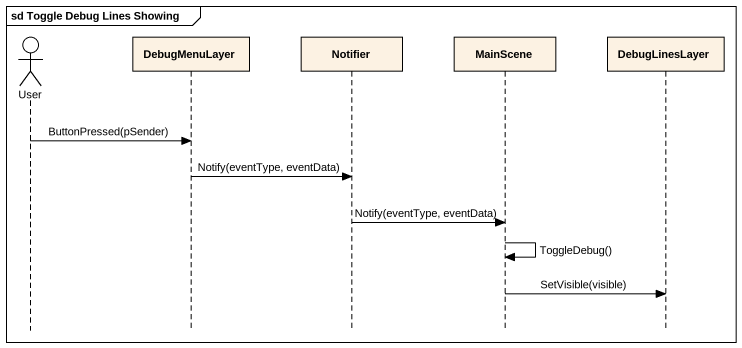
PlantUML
@startuml
mainframe sd Toggle Debug Lines Showing
hide footbox
actor User
participant DebugMenuLayer
participant Notifier
participant MainScene
participant DebugLinesLayer

User -> DebugMenuLayer : ButtonPressed(pSender)
DebugMenuLayer -> Notifier : Notify(eventType, eventData)
Notifier -> MainScene : Notify(eventType, eventData)
MainScene -> MainScene : ToggleDebug()
MainScene -> DebugLinesLayer : SetVisible(visible)
@enduml
